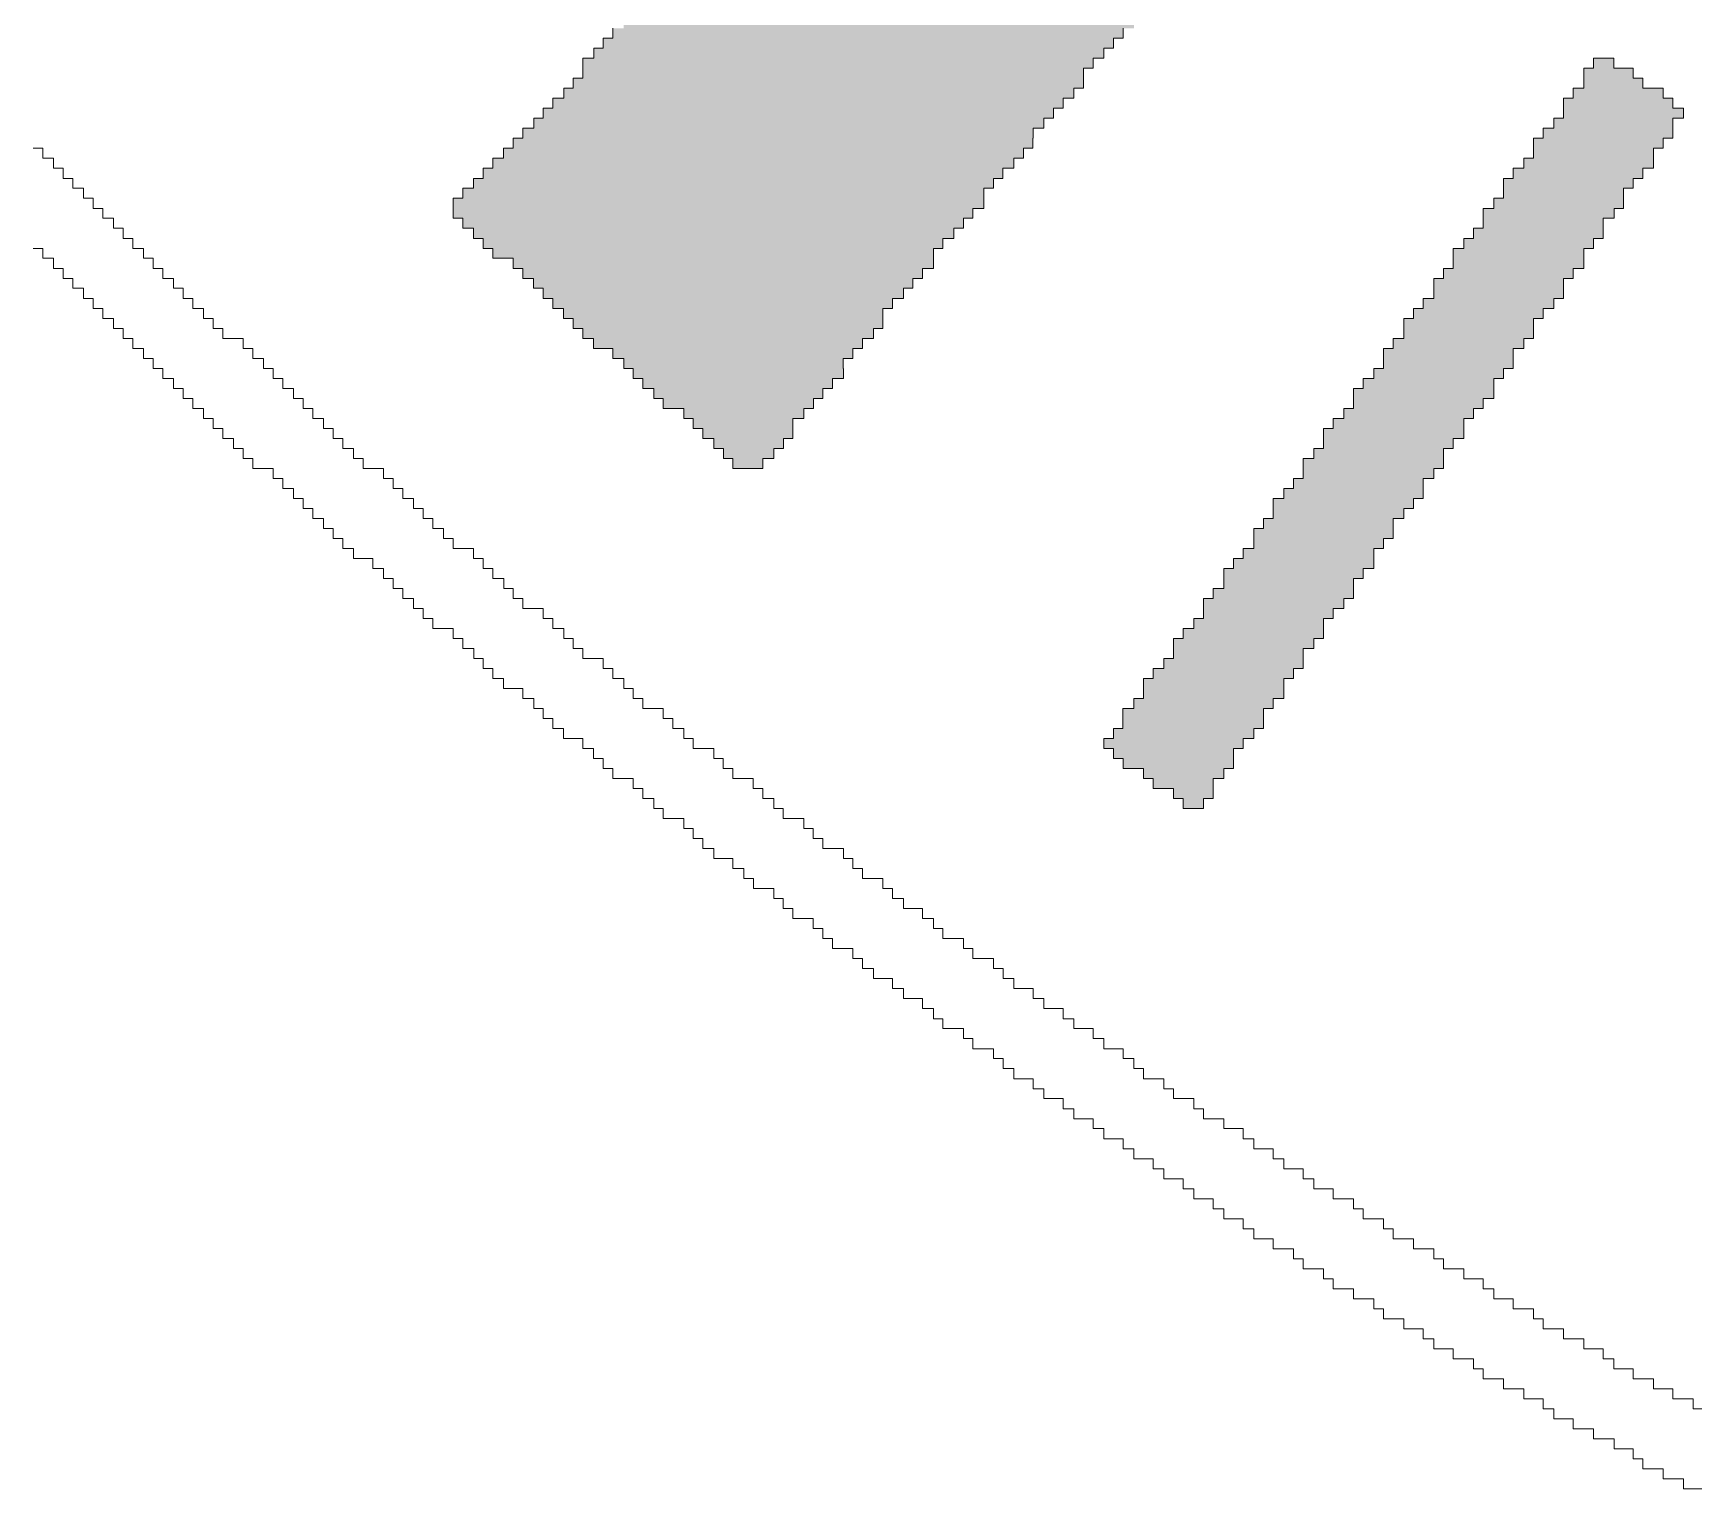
# Model space of a CAD drawing. Header units: millimetres. Extents: x 76.6 to 106.3, y -138 to -109.2.
# Drawn here: x 80.83 to 84.344, y -132.799 to -129.719 of the extents above; entities that cross this region are included whole.
import ezdxf

# ---------------------------------------------------------------- set-up
doc = ezdxf.new("R2010")
doc.units = ezdxf.units.MM
doc.header["$MEASUREMENT"] = 0
doc.layers.add('Layer 1', color=7, linetype='Continuous', lineweight=0)

msp = doc.modelspace()

# ---------------------------------------------------------------- hatches: boundary and pattern name
at = {"layer": 'Layer 1', "true_color": 0x000000, "transparency": 33554687}
h = msp.add_hatch(color=18, dxfattribs=at)
h.dxf.hatch_style = 2
h.paths.add_polyline_path([(82.3111, -130.6402), (82.3111, -130.6191), (82.2908, -130.6191), (82.2908, -130.598), (82.2705, -130.598), (82.2705, -130.5767), (82.2476, -130.5767), (82.2476, -130.5556), (82.2272, -130.5556), (82.2272, -130.5345), (82.2069, -130.5345), (82.2069, -130.5132), (82.1638, -130.5132), (82.1638, -130.4921), (82.1435, -130.4921), (82.1435, -130.471), (82.1206, -130.471), (82.1206, -130.4497), (82.1003, -130.4497), (82.1003, -130.4286), (82.0799, -130.4286), (82.0799, -130.4075), (82.0571, -130.4075), (82.0571, -130.3862), (82.0164, -130.3862), (82.0164, -130.3651), (81.9936, -130.3651), (81.9936, -130.344), (81.9733, -130.344), (81.9733, -130.3227), (81.9529, -130.3227), (81.9529, -130.3016), (81.9301, -130.3016), (81.9301, -130.2805), (81.9097, -130.2805), (81.9097, -130.2592), (81.8894, -130.2592), (81.8894, -130.2381), (81.8666, -130.2381), (81.8666, -130.217), (81.8462, -130.217), (81.8462, -130.1957), (81.803, -130.1957), (81.803, -130.1746), (81.7827, -130.1746), (81.7827, -130.1535), (81.7624, -130.1535), (81.7624, -130.1322), (81.7395, -130.1322), (81.7395, -130.1111), (81.7192, -130.1111), (81.7192, -130.09), (81.7193, -130.09), (81.7193, -130.0687), (81.7395, -130.0687), (81.7395, -130.0476), (81.7624, -130.0476), (81.7624, -130.0265), (81.7827, -130.0265), (81.7827, -130.0052), (81.803, -130.0052), (81.803, -129.9841), (81.8259, -129.9841), (81.8259, -129.963), (81.8462, -129.963), (81.8462, -129.9417), (81.8666, -129.9417), (81.8666, -129.9206), (81.8895, -129.9206), (81.8895, -129.8995), (81.9098, -129.8995), (81.9098, -129.8782), (81.9301, -129.8782), (81.9301, -129.8571), (81.953, -129.8571), (81.953, -129.836), (81.9733, -129.836), (81.9733, -129.8147), (81.9935, -129.8147), (81.9935, -129.7936), (81.9936, -129.7936), (81.9936, -129.7725), (82.0165, -129.7725), (82.0165, -129.7512), (82.0368, -129.7512), (82.0368, -129.7301), (82.0571, -129.7301), (82.0571, -129.709), (82.08, -129.709), (82.08, -129.6877), (82.1002, -129.6877), (82.1002, -129.6666), (82.1205, -129.6666), (82.1205, -129.6455), (82.1434, -129.6455), (82.1434, -129.6242), (82.1637, -129.6242), (82.1637, -129.6031), (82.184, -129.6031), (82.184, -129.582), (82.207, -129.582), (82.207, -129.5607), (82.2273, -129.5607), (82.2273, -129.5396), (82.2476, -129.5396), (82.2476, -129.5185), (82.2705, -129.5185), (82.2705, -129.4972), (82.2704, -129.4972), (82.2704, -129.4761), (82.2907, -129.4761), (82.2907, -129.455), (82.3111, -129.455), (82.3111, -129.4337), (82.334, -129.4337), (82.334, -129.4126), (82.3543, -129.4126), (82.3543, -129.3915), (82.3746, -129.3915), (82.3746, -129.3702), (82.3975, -129.3702), (82.3975, -129.3491), (82.4178, -129.3491), (82.4178, -129.328), (82.4381, -129.328), (82.4381, -129.3067), (82.4609, -129.3067), (82.4609, -129.2856), (82.4812, -129.2856), (82.4812, -129.2645), (82.5016, -129.2645), (82.5016, -129.2432), (82.5219, -129.2432), (82.5219, -129.2221), (82.5447, -129.2221), (82.5447, -129.201), (82.565, -129.201), (82.565, -129.1797), (82.5651, -129.1797), (82.5651, -129.1586), (82.5854, -129.1586), (82.5854, -129.1375), (82.6083, -129.1375), (82.6083, -129.1162), (82.6286, -129.1162), (82.6286, -129.0951), (82.649, -129.0951), (82.649, -129.074), (82.6718, -129.074), (82.6718, -129.0527), (82.6921, -129.0527), (82.6921, -129.0316), (82.7125, -129.0316), (82.7125, -129.0105), (82.7353, -129.0105), (82.7353, -128.9892), (82.7556, -128.9892), (82.7556, -128.9681), (82.7784, -128.9681), (82.7784, -128.947), (82.7988, -128.947), (82.7988, -128.9257), (82.8191, -128.9257), (82.8191, -128.9046), (82.842, -128.9046), (82.842, -128.8835), (82.8419, -128.8835), (82.8419, -128.8622), (82.8622, -128.8622), (82.8622, -128.8411), (82.8826, -128.8411), (82.8826, -128.82), (82.9054, -128.82), (82.9054, -128.7987), (82.9257, -128.7987), (82.9257, -128.7776), (82.9689, -128.7776), (82.9689, -128.7987), (82.9892, -128.7987), (82.9892, -128.82), (83.0096, -128.82), (83.0096, -128.8411), (83.0324, -128.8411), (83.0324, -128.8622), (83.0527, -128.8622), (83.0527, -128.8835), (83.0731, -128.8835), (83.0731, -128.9046), (83.096, -128.9046), (83.096, -128.9257), (83.1366, -128.9257), (83.1366, -128.947), (83.1594, -128.947), (83.1594, -128.9681), (83.1798, -128.9681), (83.1798, -128.9892), (83.2001, -128.9892), (83.2001, -129.0105), (83.223, -129.0105), (83.223, -129.0316), (83.2433, -129.0316), (83.2433, -129.0527), (83.2636, -129.0527), (83.2636, -129.074), (83.2865, -129.074), (83.2865, -129.0951), (83.3271, -129.0951), (83.3271, -129.1162), (83.35, -129.1162), (83.35, -129.1375), (83.3703, -129.1375), (83.3703, -129.1586), (83.3906, -129.1586), (83.3906, -129.1797), (83.4134, -129.1797), (83.4134, -129.201), (83.4337, -129.201), (83.4337, -129.2221), (83.4769, -129.2221), (83.4769, -129.2432), (83.4973, -129.2432), (83.4973, -129.2645), (83.4972, -129.2645), (83.4972, -129.2856), (83.4769, -129.2856), (83.4769, -129.3067), (83.4541, -129.3067), (83.4541, -129.328), (83.4541, -129.328), (83.4541, -129.3491), (83.4338, -129.3491), (83.4338, -129.3702), (83.4135, -129.3702), (83.4135, -129.3915), (83.3906, -129.3915), (83.3906, -129.4126), (83.3703, -129.4126), (83.3703, -129.4337), (83.35, -129.4337), (83.35, -129.455), (83.3499, -129.455), (83.3499, -129.4761), (83.327, -129.4761), (83.327, -129.4972), (83.3068, -129.4972), (83.3068, -129.5185), (83.2865, -129.5185), (83.2865, -129.5396), (83.2636, -129.5396), (83.2636, -129.5607), (83.2433, -129.5607), (83.2433, -129.582), (83.2432, -129.582), (83.2432, -129.6031), (83.2229, -129.6031), (83.2229, -129.6242), (83.2, -129.6242), (83.2, -129.6455), (83.1797, -129.6455), (83.1797, -129.6666), (83.1594, -129.6666), (83.1594, -129.6877), (83.1595, -129.6877), (83.1595, -129.709), (83.1366, -129.709), (83.1366, -129.7301), (83.1163, -129.7301), (83.1163, -129.7512), (83.096, -129.7512), (83.096, -129.7725), (83.0731, -129.7725), (83.0731, -129.7936), (83.0527, -129.7936), (83.0527, -129.8147), (83.0528, -129.8147), (83.0528, -129.836), (83.0325, -129.836), (83.0325, -129.8571), (83.0096, -129.8571), (83.0096, -129.8782), (82.9893, -129.8782), (82.9893, -129.8995), (82.969, -129.8995), (82.969, -129.9206), (82.9461, -129.9206), (82.9461, -129.9417), (82.946, -129.9417), (82.946, -129.963), (82.9257, -129.963), (82.9257, -129.9841), (82.9054, -129.9841), (82.9054, -130.0052), (82.8825, -130.0052), (82.8825, -130.0265), (82.8622, -130.0265), (82.8622, -130.0476), (82.8419, -130.0476), (82.8419, -130.0687), (82.842, -130.0687), (82.842, -130.09), (82.819, -130.09), (82.819, -130.1111), (82.7987, -130.1111), (82.7987, -130.1322), (82.7784, -130.1322), (82.7784, -130.1535), (82.7555, -130.1535), (82.7555, -130.1746), (82.7352, -130.1746), (82.7352, -130.1957), (82.7352, -130.217), (82.7124, -130.217), (82.7124, -130.2381), (82.692, -130.2381), (82.692, -130.2592), (82.6717, -130.2592), (82.6717, -130.2805), (82.6489, -130.2805), (82.6489, -130.3016), (82.6285, -130.3016), (82.6285, -130.3227), (82.6286, -130.3227), (82.6286, -130.344), (82.6083, -130.344), (82.6083, -130.3651), (82.5854, -130.3651), (82.5854, -130.3862), (82.5651, -130.3862), (82.5651, -130.4075), (82.5447, -130.4075), (82.5447, -130.4286), (82.5448, -130.4286), (82.5448, -130.4497), (82.5219, -130.4497), (82.5219, -130.471), (82.5016, -130.471), (82.5016, -130.4921), (82.4813, -130.4921), (82.4813, -130.5132), (82.4609, -130.5132), (82.4609, -130.5345), (82.438, -130.5345), (82.438, -130.5556), (82.4381, -130.5556), (82.4381, -130.5767), (82.4178, -130.5767), (82.4178, -130.598), (82.3975, -130.598), (82.3975, -130.6191), (82.3746, -130.6191), (82.3746, -130.6402)])
h = msp.add_hatch(color=18, dxfattribs=at)
h.dxf.hatch_style = 2
h.paths.add_polyline_path([(83.2635, -131.36), (83.2635, -131.3387), (83.2432, -131.3387), (83.2432, -131.3176), (83.2001, -131.3176), (83.2001, -131.2965), (83.1797, -131.2965), (83.1797, -131.2752), (83.1366, -131.2752), (83.1366, -131.2541), (83.1162, -131.2541), (83.1162, -131.233), (83.0959, -131.233), (83.0959, -131.2117), (83.1162, -131.2117), (83.1162, -131.1906), (83.1365, -131.1906), (83.1365, -131.1695), (83.1365, -131.1482), (83.1594, -131.1482), (83.1594, -131.1271), (83.1797, -131.1271), (83.1797, -131.106), (83.1797, -131.0847), (83.2001, -131.0847), (83.2001, -131.0636), (83.2229, -131.0636), (83.2229, -131.0425), (83.2433, -131.0425), (83.2433, -131.0212), (83.2432, -131.0212), (83.2432, -131.0001), (83.2635, -131.0001), (83.2635, -130.979), (83.2865, -130.979), (83.2865, -130.9577), (83.3068, -130.9577), (83.3068, -130.9366), (83.3067, -130.9366), (83.3067, -130.9155), (83.327, -130.9155), (83.327, -130.8942), (83.35, -130.8942), (83.35, -130.8731), (83.3499, -130.8731), (83.3499, -130.852), (83.3702, -130.852), (83.3702, -130.8307), (83.3906, -130.8307), (83.3906, -130.8096), (83.4135, -130.8096), (83.4135, -130.7885), (83.4134, -130.7885), (83.4134, -130.7672), (83.4338, -130.7672), (83.4338, -130.7461), (83.4541, -130.7461), (83.4541, -130.725), (83.454, -130.725), (83.454, -130.7037), (83.4769, -130.7037), (83.4769, -130.6826), (83.4973, -130.6826), (83.4973, -130.6615), (83.5176, -130.6615), (83.5176, -130.6402), (83.5175, -130.6402), (83.5175, -130.6191), (83.5405, -130.6191), (83.5405, -130.598), (83.5608, -130.598), (83.5608, -130.5767), (83.5607, -130.5767), (83.5607, -130.5556), (83.5811, -130.5556), (83.5811, -130.5345), (83.604, -130.5345), (83.604, -130.5132), (83.6243, -130.5132), (83.6243, -130.4921), (83.6242, -130.4921), (83.6242, -130.471), (83.6446, -130.471), (83.6446, -130.4497), (83.6675, -130.4497), (83.6675, -130.4286), (83.6878, -130.4286), (83.6878, -130.4075), (83.6878, -130.3862), (83.7081, -130.3862), (83.7081, -130.3651), (83.731, -130.3651), (83.731, -130.344), (83.731, -130.3227), (83.7513, -130.3227), (83.7513, -130.3016), (83.7716, -130.3016), (83.7716, -130.2805), (83.7945, -130.2805), (83.7945, -130.2592), (83.7945, -130.2381), (83.8148, -130.2381), (83.8148, -130.217), (83.8351, -130.217), (83.8351, -130.1957), (83.8351, -130.1746), (83.858, -130.1746), (83.858, -130.1535), (83.8783, -130.1535), (83.8783, -130.1322), (83.8986, -130.1322), (83.8986, -130.1111), (83.8986, -130.1111), (83.8986, -130.09), (83.9215, -130.09), (83.9215, -130.0687), (83.9417, -130.0687), (83.9417, -130.0476), (83.9418, -130.0476), (83.9418, -130.0265), (83.9621, -130.0265), (83.9621, -130.0052), (83.985, -130.0052), (83.985, -129.9841), (84.0052, -129.9841), (84.0052, -129.963), (84.0053, -129.963), (84.0053, -129.9417), (84.0256, -129.9417), (84.0256, -129.9206), (84.0484, -129.9206), (84.0484, -129.8995), (84.0687, -129.8995), (84.0687, -129.8782), (84.0688, -129.8782), (84.0688, -129.8571), (84.0891, -129.8571), (84.0891, -129.836), (84.1119, -129.836), (84.1119, -129.8147), (84.112, -129.8147), (84.112, -129.7936), (84.1322, -129.7936), (84.1322, -129.7725), (84.1754, -129.7725), (84.1754, -129.7936), (84.2161, -129.7936), (84.2161, -129.8147), (84.2364, -129.8147), (84.2364, -129.836), (84.2796, -129.836), (84.2796, -129.8571), (84.2999, -129.8571), (84.2999, -129.8782), (84.3227, -129.8782), (84.3227, -129.8995), (84.2999, -129.8995), (84.2999, -129.9206), (84.2999, -129.9417), (84.2796, -129.9417), (84.2796, -129.963), (84.2592, -129.963), (84.2592, -129.9841), (84.2593, -129.9841), (84.2593, -130.0052), (84.2364, -130.0052), (84.2364, -130.0265), (84.2161, -130.0265), (84.2161, -130.0476), (84.1957, -130.0476), (84.1957, -130.0687), (84.1958, -130.0687), (84.1958, -130.09), (84.1755, -130.09), (84.1755, -130.1111), (84.1526, -130.1111), (84.1526, -130.1322), (84.1526, -130.1322), (84.1526, -130.1535), (84.1323, -130.1535), (84.1323, -130.1746), (84.112, -130.1746), (84.112, -130.1957), (84.112, -130.217), (84.0891, -130.217), (84.0891, -130.2381), (84.0688, -130.2381), (84.0688, -130.2592), (84.0688, -130.2805), (84.0485, -130.2805), (84.0485, -130.3016), (84.0256, -130.3016), (84.0256, -130.3227), (84.0053, -130.3227), (84.0053, -130.344), (84.0053, -130.3651), (83.985, -130.3651), (83.985, -130.3862), (83.9621, -130.3862), (83.9621, -130.4075), (83.9621, -130.4286), (83.9418, -130.4286), (83.9418, -130.4497), (83.9215, -130.4497), (83.9215, -130.471), (83.9214, -130.471), (83.9214, -130.4921), (83.8986, -130.4921), (83.8986, -130.5132), (83.8783, -130.5132), (83.8783, -130.5345), (83.858, -130.5345), (83.858, -130.5556), (83.8579, -130.5556), (83.8579, -130.5767), (83.8351, -130.5767), (83.8351, -130.598), (83.8148, -130.598), (83.8148, -130.6191), (83.8147, -130.6191), (83.8147, -130.6402), (83.7945, -130.6402), (83.7945, -130.6615), (83.7716, -130.6615), (83.7716, -130.6826), (83.7715, -130.6826), (83.7715, -130.7037), (83.7512, -130.7037), (83.7512, -130.725), (83.731, -130.725), (83.731, -130.7461), (83.7081, -130.7461), (83.7081, -130.7672), (83.708, -130.7672), (83.708, -130.7885), (83.6878, -130.7885), (83.6878, -130.8096), (83.6675, -130.8096), (83.6675, -130.8307), (83.6674, -130.8307), (83.6674, -130.852), (83.6445, -130.852), (83.6445, -130.8731), (83.6243, -130.8731), (83.6243, -130.8942), (83.6242, -130.8942), (83.6242, -130.9155), (83.6039, -130.9155), (83.6039, -130.9366), (83.5811, -130.9366), (83.5811, -130.9577), (83.5608, -130.9577), (83.5608, -130.979), (83.5607, -130.979), (83.5607, -131.0001), (83.5404, -131.0001), (83.5404, -131.0212), (83.5176, -131.0212), (83.5176, -131.0425), (83.5175, -131.0425), (83.5175, -131.0636), (83.4973, -131.0636), (83.4973, -131.0847), (83.4769, -131.0847), (83.4769, -131.106), (83.4769, -131.1271), (83.454, -131.1271), (83.454, -131.1482), (83.4337, -131.1482), (83.4337, -131.1695), (83.4337, -131.1906), (83.4134, -131.1906), (83.4134, -131.2117), (83.3905, -131.2117), (83.3905, -131.233), (83.3702, -131.233), (83.3702, -131.2541), (83.3703, -131.2541), (83.3703, -131.2752), (83.3499, -131.2752), (83.3499, -131.2965), (83.3271, -131.2965), (83.3271, -131.3176), (83.327, -131.3176), (83.327, -131.3387), (83.3067, -131.3387), (83.3067, -131.36)])

# ---------------------------------------------------------------- linework, layer by layer
at = {"layer": 'Layer 1'}
for points in [[(83.1366, -129.709), (83.1366, -129.7301), (83.1163, -129.7301), (83.1163, -129.7512), (83.096, -129.7512), (83.096, -129.7725), (83.0731, -129.7725), (83.0731, -129.7936), (83.0527, -129.7936), (83.0527, -129.8147), (83.0528, -129.8147), (83.0528, -129.836), (83.0325, -129.836), (83.0325, -129.8571), (83.0096, -129.8571), (83.0096, -129.8782), (82.9893, -129.8782), (82.9893, -129.8995), (82.969, -129.8995), (82.969, -129.9206), (82.9461, -129.9206), (82.9461, -129.9417), (82.946, -129.9417), (82.946, -129.963), (82.9257, -129.963), (82.9257, -129.9841), (82.9054, -129.9841), (82.9054, -130.0052), (82.8825, -130.0052), (82.8825, -130.0265), (82.8622, -130.0265), (82.8622, -130.0476), (82.8419, -130.0476), (82.8419, -130.0687), (82.842, -130.0687), (82.842, -130.09), (82.819, -130.09), (82.819, -130.1111), (82.7987, -130.1111), (82.7987, -130.1322), (82.7784, -130.1322), (82.7784, -130.1535), (82.7555, -130.1535), (82.7555, -130.1746), (82.7352, -130.1746), (82.7352, -130.1957), (82.7352, -130.217), (82.7124, -130.217), (82.7124, -130.2381), (82.692, -130.2381), (82.692, -130.2592), (82.6717, -130.2592), (82.6717, -130.2805), (82.6489, -130.2805), (82.6489, -130.3016), (82.6285, -130.3016), (82.6285, -130.3227), (82.6286, -130.3227), (82.6286, -130.344), (82.6083, -130.344), (82.6083, -130.3651), (82.5854, -130.3651), (82.5854, -130.3862), (82.5651, -130.3862), (82.5651, -130.4075), (82.5447, -130.4075), (82.5447, -130.4286), (82.5448, -130.4286), (82.5448, -130.4497), (82.5219, -130.4497), (82.5219, -130.471), (82.5016, -130.471), (82.5016, -130.4921), (82.4813, -130.4921), (82.4813, -130.5132), (82.4609, -130.5132), (82.4609, -130.5345), (82.438, -130.5345), (82.438, -130.5556), (82.4381, -130.5556), (82.4381, -130.5767), (82.4178, -130.5767), (82.4178, -130.598), (82.3975, -130.598), (82.3975, -130.6191), (82.3746, -130.6191), (82.3746, -130.6402), (82.3111, -130.6402), (82.3111, -130.6191), (82.2908, -130.6191), (82.2908, -130.598), (82.2705, -130.598), (82.2705, -130.5767), (82.2476, -130.5767), (82.2476, -130.5556), (82.2272, -130.5556), (82.2272, -130.5345), (82.2069, -130.5345), (82.2069, -130.5132), (82.1638, -130.5132), (82.1638, -130.4921), (82.1435, -130.4921), (82.1435, -130.471), (82.1206, -130.471), (82.1206, -130.4497), (82.1003, -130.4497), (82.1003, -130.4286), (82.0799, -130.4286), (82.0799, -130.4075), (82.0571, -130.4075), (82.0571, -130.3862), (82.0164, -130.3862), (82.0164, -130.3651), (81.9936, -130.3651), (81.9936, -130.344), (81.9733, -130.344), (81.9733, -130.3227), (81.9529, -130.3227), (81.9529, -130.3016), (81.9301, -130.3016), (81.9301, -130.2805), (81.9097, -130.2805), (81.9097, -130.2592), (81.8894, -130.2592), (81.8894, -130.2381), (81.8666, -130.2381), (81.8666, -130.217), (81.8462, -130.217), (81.8462, -130.1957), (81.803, -130.1957), (81.803, -130.1746), (81.7827, -130.1746), (81.7827, -130.1535), (81.7624, -130.1535), (81.7624, -130.1322), (81.7395, -130.1322), (81.7395, -130.1111), (81.7192, -130.1111), (81.7192, -130.09), (81.7193, -130.09), (81.7193, -130.0687), (81.7395, -130.0687), (81.7395, -130.0476), (81.7624, -130.0476), (81.7624, -130.0265), (81.7827, -130.0265), (81.7827, -130.0052), (81.803, -130.0052), (81.803, -129.9841), (81.8259, -129.9841), (81.8259, -129.963), (81.8462, -129.963), (81.8462, -129.9417), (81.8666, -129.9417), (81.8666, -129.9206), (81.8895, -129.9206), (81.8895, -129.8995), (81.9098, -129.8995), (81.9098, -129.8782), (81.9301, -129.8782), (81.9301, -129.8571), (81.953, -129.8571), (81.953, -129.836), (81.9733, -129.836), (81.9733, -129.8147), (81.9935, -129.8147), (81.9935, -129.7936), (81.9936, -129.7936), (81.9936, -129.7725), (82.0165, -129.7725), (82.0165, -129.7512), (82.0368, -129.7512), (82.0368, -129.7301), (82.0571, -129.7301), (82.0571, -129.709)], [(80.8302, -129.963), (80.8505, -129.963), (80.8505, -129.9841), (80.8734, -129.9841), (80.8734, -130.0052), (80.8937, -130.0052), (80.8937, -130.0265), (80.9141, -130.0265), (80.9141, -130.0476), (80.9369, -130.0476), (80.9369, -130.0687), (80.9572, -130.0687), (80.9572, -130.09), (80.9775, -130.09), (80.9775, -130.1111), (81.0004, -130.1111), (81.0004, -130.1322), (81.0207, -130.1322), (81.0207, -130.1535), (81.041, -130.1535), (81.041, -130.1746), (81.0639, -130.1746), (81.0639, -130.1957), (81.0842, -130.1957), (81.0842, -130.217), (81.1046, -130.217), (81.1046, -130.2381), (81.1274, -130.2381), (81.1274, -130.2592), (81.1477, -130.2592), (81.1477, -130.2805), (81.168, -130.2805), (81.168, -130.3016), (81.1909, -130.3016), (81.1909, -130.3227), (81.2112, -130.3227), (81.2112, -130.344), (81.2315, -130.344), (81.2315, -130.3651), (81.2748, -130.3651), (81.2748, -130.3862), (81.2951, -130.3862), (81.2951, -130.4075), (81.318, -130.4075), (81.318, -130.4286), (81.3383, -130.4286), (81.3383, -130.4497), (81.3586, -130.4497), (81.3586, -130.471), (81.3815, -130.471), (81.3815, -130.4921), (81.4018, -130.4921), (81.4018, -130.5132), (81.4221, -130.5132), (81.4221, -130.5345), (81.445, -130.5345), (81.445, -130.5556), (81.4653, -130.5556), (81.4653, -130.5767), (81.4856, -130.5767), (81.4856, -130.598), (81.5085, -130.598), (81.5085, -130.6191), (81.5288, -130.6191), (81.5288, -130.6402), (81.572, -130.6402), (81.572, -130.6615), (81.5923, -130.6615), (81.5923, -130.6826), (81.6126, -130.6826), (81.6126, -130.7037), (81.6355, -130.7037), (81.6355, -130.725), (81.6558, -130.725), (81.6558, -130.7461), (81.6761, -130.7461), (81.6761, -130.7672), (81.699, -130.7672), (81.699, -130.7885), (81.7193, -130.7885), (81.7193, -130.8096), (81.7624, -130.8096), (81.7624, -130.8307), (81.7828, -130.8307), (81.7828, -130.852), (81.8031, -130.852), (81.8031, -130.8731), (81.826, -130.8731), (81.826, -130.8942), (81.8463, -130.8942), (81.8463, -130.9155), (81.8666, -130.9155), (81.8666, -130.9366), (81.9097, -130.9366), (81.9097, -130.9577), (81.9301, -130.9577), (81.9301, -130.979), (81.953, -130.979), (81.953, -131.0001), (81.9733, -131.0001), (81.9733, -131.0212), (81.9936, -131.0212), (81.9936, -131.0425), (82.0367, -131.0425), (82.0367, -131.0636), (82.0571, -131.0636), (82.0571, -131.0847), (82.0799, -131.0847), (82.0799, -131.106), (82.1003, -131.106), (82.1003, -131.1271), (82.1206, -131.1271), (82.1206, -131.1482), (82.1637, -131.1482), (82.1637, -131.1695), (82.1841, -131.1695), (82.1841, -131.1906), (82.2069, -131.1906), (82.2069, -131.2117), (82.2273, -131.2117), (82.2273, -131.233), (82.2704, -131.233), (82.2704, -131.2541), (82.2907, -131.2541), (82.2907, -131.2752), (82.3111, -131.2752), (82.3111, -131.2965), (82.3542, -131.2965), (82.3542, -131.3176), (82.3746, -131.3176), (82.3746, -131.3387), (82.3974, -131.3387), (82.3974, -131.36), (82.4177, -131.36), (82.4177, -131.3811), (82.4609, -131.3811), (82.4609, -131.4022), (82.4812, -131.4022), (82.4812, -131.4235), (82.5016, -131.4235), (82.5016, -131.4446), (82.5448, -131.4446), (82.5448, -131.4657), (82.5651, -131.4657), (82.5651, -131.487), (82.5854, -131.487), (82.5854, -131.5081), (82.6286, -131.5081), (82.6286, -131.5292), (82.6489, -131.5292), (82.6489, -131.5505), (82.6717, -131.5505), (82.6717, -131.5716), (82.7124, -131.5716), (82.7124, -131.5927), (82.7352, -131.5927), (82.7352, -131.614), (82.7556, -131.614), (82.7556, -131.6351), (82.7988, -131.6351), (82.7988, -131.6562), (82.8191, -131.6562), (82.8191, -131.6775), (82.8623, -131.6775), (82.8623, -131.6986), (82.8826, -131.6986), (82.8826, -131.7197), (82.9054, -131.7197), (82.9054, -131.741), (82.9461, -131.741), (82.9461, -131.7621), (82.9689, -131.7621), (82.9689, -131.7832), (83.0096, -131.7832), (83.0096, -131.8045), (83.0325, -131.8045), (83.0325, -131.8256), (83.0731, -131.8256), (83.0731, -131.8467), (83.096, -131.8467), (83.096, -131.868), (83.1366, -131.868), (83.1366, -131.8891), (83.1595, -131.8891), (83.1595, -131.9102), (83.1798, -131.9102), (83.1798, -131.9315), (83.223, -131.9315), (83.223, -131.9526), (83.2433, -131.9526), (83.2433, -131.9737), (83.2865, -131.9737), (83.2865, -131.995), (83.3068, -131.995), (83.3068, -132.0161), (83.35, -132.0161), (83.35, -132.0372), (83.3905, -132.0372), (83.3905, -132.0585), (83.4135, -132.0585), (83.4135, -132.0796), (83.454, -132.0796), (83.454, -132.1007), (83.477, -132.1007), (83.477, -132.122), (83.5175, -132.122), (83.5175, -132.1431), (83.5405, -132.1431), (83.5405, -132.1642), (83.581, -132.1642), (83.581, -132.1855), (83.6242, -132.1855), (83.6242, -132.2066), (83.6445, -132.2066), (83.6445, -132.2277), (83.6878, -132.2277), (83.6878, -132.249), (83.708, -132.249), (83.708, -132.2701), (83.7512, -132.2701), (83.7512, -132.2912), (83.7944, -132.2912), (83.7944, -132.3125), (83.8147, -132.3125), (83.8147, -132.3336), (83.8579, -132.3336), (83.8579, -132.3547), (83.8986, -132.3547), (83.8986, -132.376), (83.9214, -132.376), (83.9214, -132.3971), (83.962, -132.3971), (83.962, -132.4182), (84.0053, -132.4182), (84.0053, -132.4395), (84.0255, -132.4395), (84.0255, -132.4606), (84.0688, -132.4606), (84.0688, -132.4817), (84.112, -132.4817), (84.112, -132.503), (84.1526, -132.503), (84.1526, -132.5241), (84.1754, -132.5241), (84.1754, -132.5452), (84.2161, -132.5452), (84.2161, -132.5665), (84.2593, -132.5665), (84.2593, -132.5876), (84.2999, -132.5876), (84.2999, -132.6087), (84.3431, -132.6087), (84.3431, -132.63), (84.3862, -132.63)], [(84.3659, -132.7992), (84.3228, -132.7992), (84.3228, -132.7781), (84.2795, -132.7781), (84.2795, -132.757), (84.2364, -132.757), (84.2364, -132.7357), (84.2161, -132.7357), (84.2161, -132.7146), (84.1755, -132.7146), (84.1755, -132.6935), (84.1323, -132.6935), (84.1323, -132.6722), (84.0891, -132.6722), (84.0891, -132.6511), (84.0484, -132.6511), (84.0484, -132.63), (84.0256, -132.63), (84.0256, -132.6087), (83.9849, -132.6087), (83.9849, -132.5876), (83.9418, -132.5876), (83.9418, -132.5665), (83.8986, -132.5665), (83.8986, -132.5452), (83.8782, -132.5452), (83.8782, -132.5241), (83.8351, -132.5241), (83.8351, -132.503), (83.7945, -132.503), (83.7945, -132.4817), (83.7716, -132.4817), (83.7716, -132.4606), (83.7309, -132.4606), (83.7309, -132.4395), (83.6878, -132.4395), (83.6878, -132.4182), (83.6674, -132.4182), (83.6674, -132.3971), (83.6242, -132.3971), (83.6242, -132.376), (83.5811, -132.376), (83.5811, -132.3547), (83.5607, -132.3547), (83.5607, -132.3336), (83.5175, -132.3336), (83.5175, -132.3125), (83.4972, -132.3125), (83.4972, -132.2912), (83.454, -132.2912), (83.454, -132.2701), (83.4134, -132.2701), (83.4134, -132.249), (83.3906, -132.249), (83.3906, -132.2277), (83.3499, -132.2277), (83.3499, -132.2066), (83.327, -132.2066), (83.327, -132.1855), (83.2864, -132.1855), (83.2864, -132.1642), (83.2636, -132.1642), (83.2636, -132.1431), (83.2229, -132.1431), (83.2229, -132.122), (83.2001, -132.122), (83.2001, -132.1007), (83.1594, -132.1007), (83.1594, -132.0796), (83.1366, -132.0796), (83.1366, -132.0585), (83.0959, -132.0585), (83.0959, -132.0372), (83.0731, -132.0372), (83.0731, -132.0161), (83.0325, -132.0161), (83.0325, -131.995), (83.0096, -131.995), (83.0096, -131.9737), (82.969, -131.9737), (82.969, -131.9526), (82.9461, -131.9526), (82.9461, -131.9315), (82.9055, -131.9315), (82.9055, -131.9102), (82.8826, -131.9102), (82.8826, -131.8891), (82.8623, -131.8891), (82.8623, -131.868), (82.8191, -131.868), (82.8191, -131.8467), (82.7988, -131.8467), (82.7988, -131.8256), (82.7556, -131.8256), (82.7556, -131.8045), (82.7353, -131.8045), (82.7353, -131.7832), (82.7124, -131.7832), (82.7124, -131.7621), (82.6718, -131.7621), (82.6718, -131.741), (82.6489, -131.741), (82.6489, -131.7197), (82.6083, -131.7197), (82.6083, -131.6986), (82.5854, -131.6986), (82.5854, -131.6775), (82.5651, -131.6775), (82.5651, -131.6562), (82.5219, -131.6562), (82.5219, -131.6351), (82.5016, -131.6351), (82.5016, -131.614), (82.4812, -131.614), (82.4812, -131.5927), (82.4381, -131.5927), (82.4381, -131.5716), (82.4177, -131.5716), (82.4177, -131.5505), (82.3974, -131.5505), (82.3974, -131.5292), (82.3543, -131.5292), (82.3543, -131.5081), (82.3339, -131.5081), (82.3339, -131.487), (82.3111, -131.487), (82.3111, -131.4657), (82.2705, -131.4657), (82.2705, -131.4446), (82.2476, -131.4446), (82.2476, -131.4235), (82.2272, -131.4235), (82.2272, -131.4022), (82.2069, -131.4022), (82.2069, -131.3811), (82.1637, -131.3811), (82.1637, -131.36), (82.1434, -131.36), (82.1434, -131.3387), (82.1206, -131.3387), (82.1206, -131.3176), (82.1002, -131.3176), (82.1002, -131.2965), (82.0571, -131.2965), (82.0571, -131.2752), (82.0367, -131.2752), (82.0367, -131.2541), (82.0164, -131.2541), (82.0164, -131.233), (81.9936, -131.233), (81.9936, -131.2117), (81.9529, -131.2117), (81.9529, -131.1906), (81.9301, -131.1906), (81.9301, -131.1695), (81.9097, -131.1695), (81.9097, -131.1482), (81.8895, -131.1482), (81.8895, -131.1271), (81.8666, -131.1271), (81.8666, -131.106), (81.8259, -131.106), (81.8259, -131.0847), (81.8031, -131.0847), (81.8031, -131.0636), (81.7827, -131.0636), (81.7827, -131.0425), (81.7625, -131.0425), (81.7625, -131.0212), (81.7396, -131.0212), (81.7396, -131.0001), (81.7193, -131.0001), (81.7193, -130.979), (81.6761, -130.979), (81.6761, -130.9577), (81.6557, -130.9577), (81.6557, -130.9366), (81.6355, -130.9366), (81.6355, -130.9155), (81.6126, -130.9155), (81.6126, -130.8942), (81.5923, -130.8942), (81.5923, -130.8731), (81.572, -130.8731), (81.572, -130.852), (81.5491, -130.852), (81.5491, -130.8307), (81.5084, -130.8307), (81.5084, -130.8096), (81.4856, -130.8096), (81.4856, -130.7885), (81.4653, -130.7885), (81.4653, -130.7672), (81.445, -130.7672), (81.445, -130.7461), (81.4221, -130.7461), (81.4221, -130.725), (81.4018, -130.725), (81.4018, -130.7037), (81.3815, -130.7037), (81.3815, -130.6826), (81.3586, -130.6826), (81.3586, -130.6615), (81.3383, -130.6615), (81.3383, -130.6402), (81.2951, -130.6402), (81.2951, -130.6191), (81.2748, -130.6191), (81.2748, -130.598), (81.2545, -130.598), (81.2545, -130.5767), (81.2316, -130.5767), (81.2316, -130.5556), (81.2113, -130.5556), (81.2113, -130.5345), (81.191, -130.5345), (81.191, -130.5132), (81.1681, -130.5132), (81.1681, -130.4921), (81.1478, -130.4921), (81.1478, -130.471), (81.1275, -130.471), (81.1275, -130.4497), (81.1046, -130.4497), (81.1046, -130.4286), (81.0843, -130.4286), (81.0843, -130.4075), (81.064, -130.4075), (81.064, -130.3862), (81.0411, -130.3862), (81.0411, -130.3651), (81.0207, -130.3651), (81.0207, -130.344), (81.0004, -130.344), (81.0004, -130.3227), (80.9775, -130.3227), (80.9775, -130.3016), (80.9572, -130.3016), (80.9572, -130.2805), (80.9369, -130.2805), (80.9369, -130.2592), (80.914, -130.2592), (80.914, -130.2381), (80.8938, -130.2381), (80.8938, -130.217), (80.8734, -130.217), (80.8734, -130.1957), (80.8505, -130.1957), (80.8505, -130.1746), (80.8302, -130.1746)]]:
    msp.add_lwpolyline(points, dxfattribs=at)
msp.add_lwpolyline([(83.2635, -131.36), (83.2635, -131.3387), (83.2432, -131.3387), (83.2432, -131.3176), (83.2001, -131.3176), (83.2001, -131.2965), (83.1797, -131.2965), (83.1797, -131.2752), (83.1366, -131.2752), (83.1366, -131.2541), (83.1162, -131.2541), (83.1162, -131.233), (83.0959, -131.233), (83.0959, -131.2117), (83.1162, -131.2117), (83.1162, -131.1906), (83.1365, -131.1906), (83.1365, -131.1695), (83.1365, -131.1482), (83.1594, -131.1482), (83.1594, -131.1271), (83.1797, -131.1271), (83.1797, -131.106), (83.1797, -131.0847), (83.2001, -131.0847), (83.2001, -131.0636), (83.2229, -131.0636), (83.2229, -131.0425), (83.2433, -131.0425), (83.2433, -131.0212), (83.2432, -131.0212), (83.2432, -131.0001), (83.2635, -131.0001), (83.2635, -130.979), (83.2865, -130.979), (83.2865, -130.9577), (83.3068, -130.9577), (83.3068, -130.9366), (83.3067, -130.9366), (83.3067, -130.9155), (83.327, -130.9155), (83.327, -130.8942), (83.35, -130.8942), (83.35, -130.8731), (83.3499, -130.8731), (83.3499, -130.852), (83.3702, -130.852), (83.3702, -130.8307), (83.3906, -130.8307), (83.3906, -130.8096), (83.4135, -130.8096), (83.4135, -130.7885), (83.4134, -130.7885), (83.4134, -130.7672), (83.4338, -130.7672), (83.4338, -130.7461), (83.4541, -130.7461), (83.4541, -130.725), (83.454, -130.725), (83.454, -130.7037), (83.4769, -130.7037), (83.4769, -130.6826), (83.4973, -130.6826), (83.4973, -130.6615), (83.5176, -130.6615), (83.5176, -130.6402), (83.5175, -130.6402), (83.5175, -130.6191), (83.5405, -130.6191), (83.5405, -130.598), (83.5608, -130.598), (83.5608, -130.5767), (83.5607, -130.5767), (83.5607, -130.5556), (83.5811, -130.5556), (83.5811, -130.5345), (83.604, -130.5345), (83.604, -130.5132), (83.6243, -130.5132), (83.6243, -130.4921), (83.6242, -130.4921), (83.6242, -130.471), (83.6446, -130.471), (83.6446, -130.4497), (83.6675, -130.4497), (83.6675, -130.4286), (83.6878, -130.4286), (83.6878, -130.4075), (83.6878, -130.3862), (83.7081, -130.3862), (83.7081, -130.3651), (83.731, -130.3651), (83.731, -130.344), (83.731, -130.3227), (83.7513, -130.3227), (83.7513, -130.3016), (83.7716, -130.3016), (83.7716, -130.2805), (83.7945, -130.2805), (83.7945, -130.2592), (83.7945, -130.2381), (83.8148, -130.2381), (83.8148, -130.217), (83.8351, -130.217), (83.8351, -130.1957), (83.8351, -130.1746), (83.858, -130.1746), (83.858, -130.1535), (83.8783, -130.1535), (83.8783, -130.1322), (83.8986, -130.1322), (83.8986, -130.1111), (83.8986, -130.1111), (83.8986, -130.09), (83.9215, -130.09), (83.9215, -130.0687), (83.9417, -130.0687), (83.9417, -130.0476), (83.9418, -130.0476), (83.9418, -130.0265), (83.9621, -130.0265), (83.9621, -130.0052), (83.985, -130.0052), (83.985, -129.9841), (84.0052, -129.9841), (84.0052, -129.963), (84.0053, -129.963), (84.0053, -129.9417), (84.0256, -129.9417), (84.0256, -129.9206), (84.0484, -129.9206), (84.0484, -129.8995), (84.0687, -129.8995), (84.0687, -129.8782), (84.0688, -129.8782), (84.0688, -129.8571), (84.0891, -129.8571), (84.0891, -129.836), (84.1119, -129.836), (84.1119, -129.8147), (84.112, -129.8147), (84.112, -129.7936), (84.1322, -129.7936), (84.1322, -129.7725), (84.1754, -129.7725), (84.1754, -129.7936), (84.2161, -129.7936), (84.2161, -129.8147), (84.2364, -129.8147), (84.2364, -129.836), (84.2796, -129.836), (84.2796, -129.8571), (84.2999, -129.8571), (84.2999, -129.8782), (84.3227, -129.8782), (84.3227, -129.8995), (84.2999, -129.8995), (84.2999, -129.9206), (84.2999, -129.9417), (84.2796, -129.9417), (84.2796, -129.963), (84.2592, -129.963), (84.2592, -129.9841), (84.2593, -129.9841), (84.2593, -130.0052), (84.2364, -130.0052), (84.2364, -130.0265), (84.2161, -130.0265), (84.2161, -130.0476), (84.1957, -130.0476), (84.1957, -130.0687), (84.1958, -130.0687), (84.1958, -130.09), (84.1755, -130.09), (84.1755, -130.1111), (84.1526, -130.1111), (84.1526, -130.1322), (84.1526, -130.1322), (84.1526, -130.1535), (84.1323, -130.1535), (84.1323, -130.1746), (84.112, -130.1746), (84.112, -130.1957), (84.112, -130.217), (84.0891, -130.217), (84.0891, -130.2381), (84.0688, -130.2381), (84.0688, -130.2592), (84.0688, -130.2805), (84.0485, -130.2805), (84.0485, -130.3016), (84.0256, -130.3016), (84.0256, -130.3227), (84.0053, -130.3227), (84.0053, -130.344), (84.0053, -130.3651), (83.985, -130.3651), (83.985, -130.3862), (83.9621, -130.3862), (83.9621, -130.4075), (83.9621, -130.4286), (83.9418, -130.4286), (83.9418, -130.4497), (83.9215, -130.4497), (83.9215, -130.471), (83.9214, -130.471), (83.9214, -130.4921), (83.8986, -130.4921), (83.8986, -130.5132), (83.8783, -130.5132), (83.8783, -130.5345), (83.858, -130.5345), (83.858, -130.5556), (83.8579, -130.5556), (83.8579, -130.5767), (83.8351, -130.5767), (83.8351, -130.598), (83.8148, -130.598), (83.8148, -130.6191), (83.8147, -130.6191), (83.8147, -130.6402), (83.7945, -130.6402), (83.7945, -130.6615), (83.7716, -130.6615), (83.7716, -130.6826), (83.7715, -130.6826), (83.7715, -130.7037), (83.7512, -130.7037), (83.7512, -130.725), (83.731, -130.725), (83.731, -130.7461), (83.7081, -130.7461), (83.7081, -130.7672), (83.708, -130.7672), (83.708, -130.7885), (83.6878, -130.7885), (83.6878, -130.8096), (83.6675, -130.8096), (83.6675, -130.8307), (83.6674, -130.8307), (83.6674, -130.852), (83.6445, -130.852), (83.6445, -130.8731), (83.6243, -130.8731), (83.6243, -130.8942), (83.6242, -130.8942), (83.6242, -130.9155), (83.6039, -130.9155), (83.6039, -130.9366), (83.5811, -130.9366), (83.5811, -130.9577), (83.5608, -130.9577), (83.5608, -130.979), (83.5607, -130.979), (83.5607, -131.0001), (83.5404, -131.0001), (83.5404, -131.0212), (83.5176, -131.0212), (83.5176, -131.0425), (83.5175, -131.0425), (83.5175, -131.0636), (83.4973, -131.0636), (83.4973, -131.0847), (83.4769, -131.0847), (83.4769, -131.106), (83.4769, -131.1271), (83.454, -131.1271), (83.454, -131.1482), (83.4337, -131.1482), (83.4337, -131.1695), (83.4337, -131.1906), (83.4134, -131.1906), (83.4134, -131.2117), (83.3905, -131.2117), (83.3905, -131.233), (83.3702, -131.233), (83.3702, -131.2541), (83.3703, -131.2541), (83.3703, -131.2752), (83.3499, -131.2752), (83.3499, -131.2965), (83.3271, -131.2965), (83.3271, -131.3176), (83.327, -131.3176), (83.327, -131.3387), (83.3067, -131.3387), (83.3067, -131.36)], close=True, dxfattribs=at)

doc.saveas('drawing.dxf')
